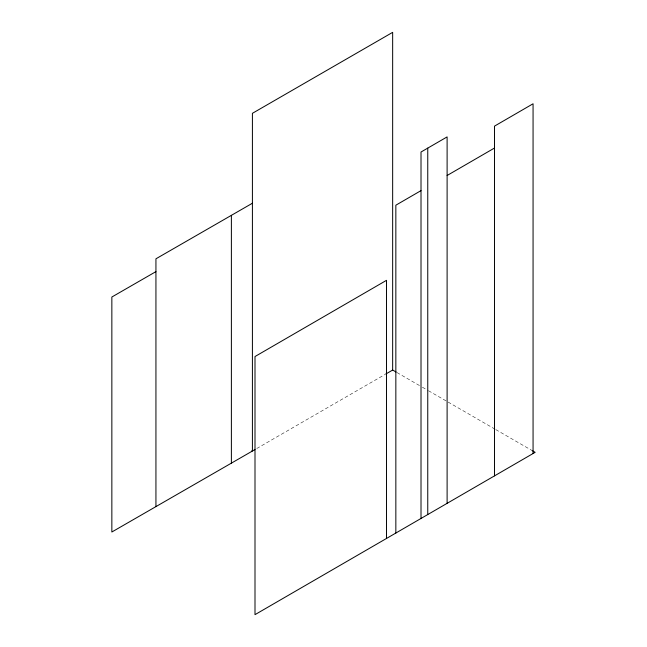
<?xml version="1.0" encoding="UTF-8"?>
<svg xmlns="http://www.w3.org/2000/svg" width="647" height="647" viewBox="0 0 647 647"><rect width="100%" height="100%" fill="white"/><g stroke="black" fill="none" stroke-linecap="round" stroke-linejoin="round"><path stroke-width="0.49" stroke-dasharray="3.23 2.43" d="M256.77 448.508L384.819 374.581M397.032 372.583L421.504 386.712M422.378 387.213L427.627 390.246M428.5 390.748L494.939 429.107M495.812 429.608L532.53 450.805"/><path stroke-width="0.97" d="M421.011 190.622L395.843 205.204L395.843 533.047L254.999 614.65L254.999 356.537L386.502 280.329L386.502 538.441M447.109 175.499L494.51 148.026M395.843 533.047L535.15 452.326L532.53 450.805M255.031 449.519L111.85 532.004L111.85 297.022L155.935 271.619M385.693 374.079L392.656 370.052L396.158 372.074M252.411 203.231L155.935 258.808L155.935 506.601M251.885 450.724L252.411 451.024L252.411 113.322L392.656 32.35L392.656 370.052M533.063 453.531L533.063 103.779L494.51 126.125L494.51 475.868M447.109 503.342L447.109 136.905L421.011 152.021L421.011 518.465M427.756 148.114L427.756 514.551M231.383 215.346L231.383 463.139"/></g></svg>
